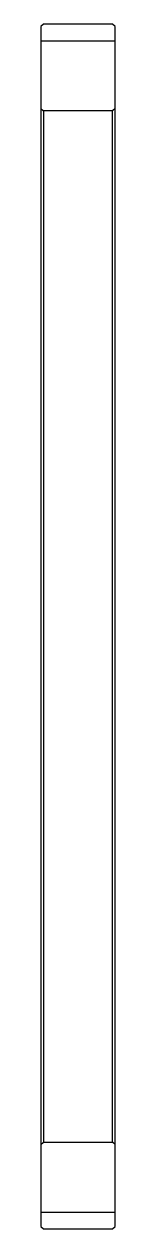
# Model space of a CAD drawing. Header units: metres. Extents: x 438 to 468, y 199 to 685.
import ezdxf

# ---------------------------------------------------------------- set-up
doc = ezdxf.new("R2010")
doc.units = ezdxf.units.M

msp = doc.modelspace()

# ---------------------------------------------------------------- linework, layer by layer
at = {"color": 4}
for p, q in [((438.388611, 678.264954), (468.388611, 678.264954)), ((468.388611, 651.014954), (467.388611, 650.014954)), ((438.388611, 233.014954), (439.388611, 234.014954)), ((468.388611, 233.014954), (467.388611, 234.014954)), ((438.388611, 205.764954), (468.388611, 205.764954))]:
    msp.add_line(p, q, dxfattribs=at)
for points in [[(438.388611, 233.014954), (438.388611, 200.014954), (439.388611, 199.014954), (467.388611, 199.014954), (468.388611, 200.014954), (468.388611, 684.014954), (467.388611, 685.014954), (439.388611, 685.014954), (438.388611, 684.014954), (438.388611, 233.014954)], [(438.388611, 651.014954), (439.388611, 650.014954), (439.388611, 234.014954), (467.388611, 234.014954), (467.388611, 650.014954), (439.388611, 650.014954)]]:
    msp.add_lwpolyline(points, dxfattribs=at)

doc.saveas('drawing.dxf')
